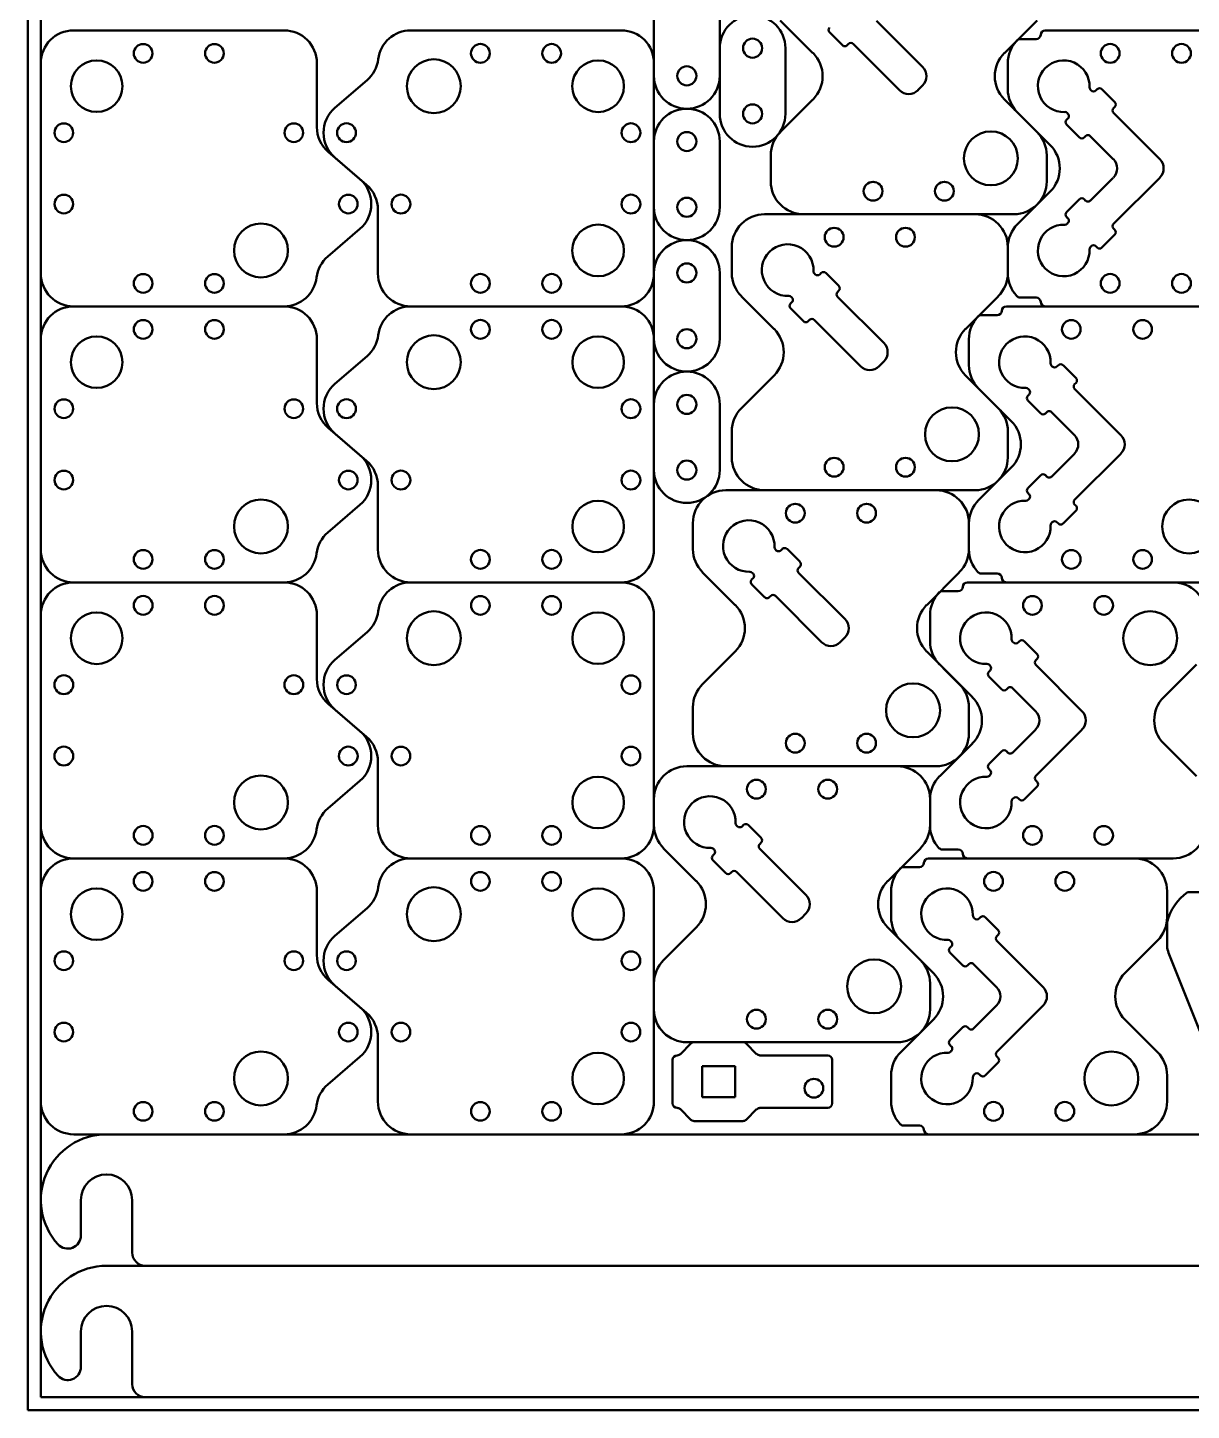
# Model space of a CAD drawing. Header units: millimetres. Extents: x -20 to 580, y -93 to 307.
# Drawn here: x -19.5 to 157.5, y -92.8 to 117.6 of the extents above; entities that cross this region are included whole.
import ezdxf

# ---------------------------------------------------------------- set-up
doc = ezdxf.new("R2010")
doc.units = ezdxf.units.MM
doc.layers.add('Visible (ISO)', color=7, linetype='Continuous', lineweight=50)

msp = doc.modelspace()

# ---------------------------------------------------------------- linework, layer by layer
at = {"layer": 'Visible (ISO)'}
for p, q in [((-19.53, -92.83), (-19.53, 307.17)), ((-17.53, -90.83), (-17.53, 305.17)), ((75.77, 110.25), (75.77, 120.25)), ((85.77, 120.25), (85.77, 110.25)), ((94.99, 118.69), (99.96, 113.72)), ((109.61, 118.64), (116.65, 111.6)), ((129.09, 113.72), (134.06, 118.69)), ((-12.53, 117.17), (19.47, 117.17)), ((38.77, 117.17), (70.77, 117.17)), ((104.45, 114.89), (102.47, 116.87)), ((133.91, 115.82), (131.48, 115.82)), ((135.31, 117.17), (166.61, 117.17)), ((85.77, 104.46), (85.77, 114.46)), ((95.77, 114.46), (95.77, 104.46)), ((105.37, 115.1), (105.16, 114.89)), ((113.11, 108.07), (106.08, 115.1)), ((-17.53, 80.17), (-17.53, 112.17)), ((24.47, 112.17), (24.47, 102.46)), ((75.77, 112.17), (75.77, 80.17)), ((129.61, 108.21), (129.61, 112.17)), ((27.22, 105.38), (32.11, 109.58)), ((116.65, 108.77), (115.94, 108.07)), ((142.18, 108.14), (142.3, 108.01)), ((143.01, 108.01), (143.22, 108.23)), ((143.93, 108.23), (145.91, 106.25)), ((99.96, 106.65), (94.99, 101.68)), ((134.06, 101.68), (129.09, 106.65)), ((145.91, 105.54), (145.69, 105.33)), ((131.07, 104.67), (136.04, 99.7)), ((138.55, 103.56), (138.76, 103.77)), ((138.76, 104.48), (138.64, 104.6)), ((145.69, 104.62), (152.73, 97.58)), ((140.53, 100.87), (138.55, 102.85)), ((141.45, 101.08), (141.24, 100.87)), ((145.66, 97.58), (142.16, 101.08)), ((75.77, 90.25), (75.77, 100.25)), ((85.77, 100.25), (85.77, 90.25)), ((26.21, 98.67), (31.02, 94.53)), ((32.03, 93.66), (27.22, 97.8)), ((93.53, 94.19), (93.53, 98.15)), ((135.53, 98.15), (135.53, 94.19)), ((142.16, 91.25), (145.66, 94.75)), ((152.73, 94.75), (145.69, 87.72)), ((136.04, 92.63), (131.07, 87.66)), ((138.55, 89.48), (140.53, 91.46)), ((141.24, 91.46), (141.45, 91.25)), ((33.77, 80.17), (33.77, 89.87)), ((92.61, 89.19), (124.61, 89.19)), ((130.53, 89.19), (98.53, 89.19)), ((138.76, 88.56), (138.55, 88.78)), ((31.02, 86.95), (26.14, 82.75)), ((138.64, 87.74), (138.76, 87.86)), ((145.69, 87.01), (145.91, 86.8)), ((87.61, 80.23), (87.61, 84.19)), ((129.61, 84.19), (129.61, 80.23)), ((142.3, 84.32), (142.18, 84.2)), ((143.22, 84.11), (143.01, 84.32)), ((145.91, 86.09), (143.93, 84.11)), ((129.61, 80.17), (129.61, 84.13)), ((75.77, 70.25), (75.77, 80.25)), ((85.77, 80.25), (85.77, 70.25)), ((100.18, 80.16), (100.3, 80.03)), ((101.01, 80.03), (101.22, 80.25)), ((101.93, 80.25), (103.91, 78.27)), ((89.07, 76.69), (94.04, 71.72)), ((96.55, 75.58), (96.76, 75.79)), ((96.76, 76.5), (96.64, 76.62)), ((103.91, 77.56), (103.69, 77.35)), ((103.69, 76.64), (110.73, 69.6)), ((123.18, 71.72), (128.14, 76.69)), ((131.48, 76.52), (133.91, 76.52)), ((19.47, 75.17), (-12.53, 75.17)), ((-12.53, 75.17), (19.47, 75.17)), ((38.77, 75.17), (70.77, 75.17)), ((70.77, 75.17), (38.77, 75.17)), ((98.53, 72.89), (96.55, 74.87)), ((127.99, 73.82), (125.56, 73.82)), ((129.39, 75.17), (160.69, 75.17)), ((166.61, 75.17), (135.31, 75.17)), ((99.45, 73.1), (99.24, 72.89)), ((107.2, 66.07), (100.16, 73.1)), ((-17.53, 38.17), (-17.53, 70.17)), ((24.47, 70.17), (24.47, 60.46)), ((75.77, 70.17), (75.77, 38.17)), ((123.69, 66.21), (123.69, 70.17)), ((27.22, 63.38), (32.11, 67.58)), ((110.73, 66.77), (110.02, 66.07)), ((136.26, 66.14), (136.38, 66.01)), ((137.09, 66.01), (137.3, 66.23)), ((138.01, 66.23), (139.99, 64.25)), ((94.04, 64.65), (89.07, 59.68)), ((128.14, 59.68), (123.18, 64.65)), ((139.99, 63.54), (139.77, 63.33)), ((125.16, 62.67), (130.12, 57.7)), ((132.63, 61.56), (132.85, 61.77)), ((132.85, 62.48), (132.72, 62.6)), ((139.77, 62.62), (146.81, 55.58)), ((75.77, 50.25), (75.77, 60.25)), ((85.77, 60.25), (85.77, 50.25)), ((134.61, 58.87), (132.63, 60.85)), ((135.53, 59.08), (135.32, 58.87)), ((139.74, 55.58), (136.24, 59.08)), ((26.21, 56.67), (31.02, 52.53)), ((32.03, 51.66), (27.22, 55.8)), ((87.61, 52.19), (87.61, 56.15)), ((129.61, 56.15), (129.61, 52.19)), ((136.24, 49.25), (139.74, 52.75)), ((146.81, 52.75), (139.77, 45.72)), ((130.12, 50.63), (125.16, 45.66)), ((132.63, 47.48), (134.61, 49.46)), ((135.32, 49.46), (135.53, 49.25)), ((33.77, 38.17), (33.77, 47.87)), ((86.69, 47.19), (118.69, 47.19)), ((124.61, 47.19), (92.61, 47.19)), ((132.85, 46.56), (132.63, 46.78)), ((31.02, 44.95), (26.14, 40.75)), ((132.72, 45.74), (132.85, 45.86)), ((139.77, 45.01), (139.99, 44.8)), ((81.69, 38.23), (81.69, 42.19)), ((123.69, 42.19), (123.69, 38.23)), ((123.69, 38.17), (123.69, 42.13)), ((136.38, 42.32), (136.26, 42.2)), ((137.3, 42.11), (137.09, 42.32)), ((139.99, 44.09), (138.01, 42.11)), ((94.26, 38.16), (94.38, 38.03)), ((95.09, 38.03), (95.3, 38.25)), ((96.01, 38.25), (97.99, 36.27)), ((83.16, 34.69), (88.12, 29.72)), ((90.63, 33.58), (90.85, 33.79)), ((90.85, 34.5), (90.72, 34.62)), ((97.99, 35.56), (97.77, 35.35)), ((97.77, 34.64), (104.81, 27.6)), ((117.26, 29.72), (122.23, 34.69)), ((125.56, 34.52), (127.99, 34.52)), ((19.47, 33.17), (-12.53, 33.17)), ((-12.53, 33.17), (19.47, 33.17)), ((70.77, 33.17), (38.77, 33.17)), ((38.77, 33.17), (70.77, 33.17)), ((92.61, 30.89), (90.63, 32.87)), ((122.07, 31.82), (119.64, 31.82)), ((123.47, 33.17), (154.77, 33.17)), ((160.69, 33.17), (129.39, 33.17)), ((93.53, 31.1), (93.32, 30.89)), ((101.28, 24.07), (94.24, 31.1)), ((-17.53, -3.83), (-17.53, 28.17)), ((24.47, 28.17), (24.47, 18.46)), ((75.77, 28.17), (75.77, -3.83)), ((117.77, 24.21), (117.77, 28.17)), ((27.22, 21.38), (32.11, 25.58)), ((104.81, 24.77), (104.11, 24.07)), ((130.34, 24.14), (130.46, 24.01)), ((131.17, 24.01), (131.38, 24.23)), ((132.09, 24.23), (134.07, 22.25)), ((88.12, 22.65), (83.16, 17.68)), ((122.23, 17.68), (117.26, 22.65)), ((134.07, 21.54), (133.86, 21.33)), ((119.24, 20.67), (124.21, 15.7)), ((126.72, 19.56), (126.93, 19.77)), ((126.93, 20.48), (126.81, 20.6)), ((133.86, 20.62), (140.89, 13.58)), ((153.34, 15.7), (158.31, 20.67)), ((128.69, 16.87), (126.72, 18.85)), ((129.61, 17.08), (129.4, 16.87)), ((133.82, 13.58), (130.32, 17.08)), ((26.21, 14.67), (31.02, 10.53)), ((32.03, 9.66), (27.22, 13.8)), ((81.69, 10.19), (81.69, 14.15)), ((123.69, 14.15), (123.69, 10.19)), ((130.32, 7.25), (133.82, 10.75)), ((140.89, 10.75), (133.86, 3.72)), ((124.21, 8.63), (119.24, 3.66)), ((158.31, 3.66), (153.34, 8.63)), ((126.72, 5.48), (128.69, 7.46)), ((129.4, 7.46), (129.61, 7.25)), ((33.77, -3.83), (33.77, 5.87)), ((80.77, 5.19), (112.77, 5.19)), ((118.69, 5.19), (86.69, 5.19)), ((126.93, 4.56), (126.72, 4.78)), ((31.02, 2.95), (26.14, -1.25)), ((126.81, 3.74), (126.93, 3.86)), ((133.86, 3.01), (134.07, 2.8)), ((75.77, -3.77), (75.77, 0.19)), ((117.77, 0.19), (117.77, -3.77)), ((117.77, -3.83), (117.77, 0.13)), ((130.46, 0.32), (130.34, 0.2)), ((131.38, 0.11), (131.17, 0.32)), ((134.07, 2.09), (132.09, 0.11)), ((88.34, -3.84), (88.46, -3.97)), ((89.17, -3.97), (89.38, -3.75)), ((90.09, -3.75), (92.07, -5.73)), ((77.24, -7.31), (82.21, -12.28)), ((84.72, -8.42), (84.93, -8.21)), ((84.93, -7.5), (84.81, -7.38)), ((92.07, -6.44), (91.86, -6.65)), ((91.86, -7.36), (98.89, -14.4)), ((111.34, -12.28), (116.31, -7.31)), ((119.64, -7.48), (122.07, -7.48)), ((-12.53, -8.83), (19.47, -8.83)), ((19.47, -8.83), (-12.53, -8.83)), ((38.77, -8.83), (70.77, -8.83)), ((70.77, -8.83), (38.77, -8.83)), ((86.69, -11.11), (84.72, -9.13)), ((116.15, -10.18), (113.73, -10.18)), ((117.55, -8.83), (148.85, -8.83)), ((154.77, -8.83), (123.47, -8.83)), ((87.61, -10.9), (87.4, -11.11)), ((95.36, -17.93), (88.32, -10.9)), ((-17.53, -45.83), (-17.53, -13.83)), ((24.47, -13.83), (24.47, -23.54)), ((75.77, -13.83), (75.77, -45.83)), ((111.85, -17.79), (111.85, -13.83)), ((153.85, -13.83), (153.85, -17.79)), ((166.27, -13.99), (156.94, -13.99)), ((27.22, -20.62), (32.11, -16.42)), ((98.89, -17.23), (98.19, -17.93)), ((124.42, -17.86), (124.54, -17.99)), ((125.25, -17.99), (125.46, -17.77)), ((126.17, -17.77), (128.15, -19.75)), ((153.85, -18.51), (153.85, -22.48)), ((82.21, -19.35), (77.24, -24.32)), ((116.31, -24.32), (111.34, -19.35)), ((128.15, -20.46), (127.94, -20.67)), ((113.32, -21.33), (118.29, -26.3)), ((120.8, -22.44), (121.01, -22.23)), ((121.01, -21.52), (120.89, -21.4)), ((127.94, -21.38), (134.98, -28.42)), ((147.42, -26.3), (152.39, -21.33)), ((122.78, -25.13), (120.8, -23.15)), ((123.7, -24.92), (123.48, -25.13)), ((127.91, -28.42), (124.4, -24.92)), ((158.82, -35.15), (154.17, -23.44)), ((26.21, -27.33), (31.02, -31.47)), ((32.03, -32.34), (27.22, -28.2)), ((75.77, -31.81), (75.77, -27.85)), ((117.77, -27.85), (117.77, -31.81)), ((124.4, -34.75), (127.91, -31.25)), ((134.98, -31.25), (127.94, -38.28)), ((118.29, -33.37), (113.32, -38.34)), ((152.39, -38.34), (147.42, -33.37)), ((120.8, -36.52), (122.78, -34.54)), ((123.48, -34.54), (123.7, -34.75)), ((33.77, -45.83), (33.77, -36.13)), ((79.8, -38.61), (81.39, -37.02)), ((112.77, -36.81), (80.77, -36.81)), ((81.89, -36.81), (89.31, -36.81)), ((89.8, -37.02), (91.39, -38.61)), ((121.01, -37.44), (120.8, -37.22)), ((31.02, -39.05), (26.14, -43.25)), ((78.6, -46.11), (78.6, -39.51)), ((79.3, -38.81), (79.31, -38.81)), ((91.89, -38.81), (102.2, -38.81)), ((102.9, -39.51), (102.9, -46.11)), ((120.89, -38.26), (121.01, -38.14)), ((128.15, -39.91), (126.17, -41.89)), ((127.94, -38.99), (128.15, -39.2)), ((83.1, -45.19), (83.1, -40.44)), ((83.1, -40.44), (88.1, -40.44)), ((88.1, -40.44), (88.1, -45.19)), ((111.85, -45.83), (111.85, -41.87)), ((124.54, -41.68), (124.42, -41.8)), ((125.46, -41.89), (125.25, -41.68)), ((153.85, -41.87), (153.85, -45.83)), ((88.1, -45.19), (83.1, -45.19)), ((79.31, -46.81), (79.3, -46.81)), ((81.39, -48.61), (79.8, -47.02)), ((91.39, -47.02), (89.8, -48.61)), ((102.2, -46.81), (91.89, -46.81)), ((89.31, -48.81), (81.89, -48.81)), ((113.73, -49.48), (116.15, -49.48)), ((19.47, -50.83), (-12.53, -50.83)), ((400.27, -50.83), (-7.53, -50.83)), ((70.77, -50.83), (38.77, -50.83)), ((148.85, -50.83), (117.55, -50.83)), ((-11.43, -66.23), (-11.43, -60.83)), ((-3.63, -60.83), (-3.63, -68.83)), ((400.27, -70.83), (-7.53, -70.83)), ((-1.63, -70.83), (394.37, -70.83)), ((-11.43, -86.23), (-11.43, -80.83)), ((-3.63, -80.83), (-3.63, -88.83)), ((578.47, -90.83), (-17.53, -90.83)), ((-1.63, -90.83), (394.37, -90.83)), ((580.47, -92.83), (-19.53, -92.83))]:
    msp.add_line(p, q, dxfattribs=at)
for centre, radius in [((90.77, 114.46), 1.45), ((-1.96, 113.67), 1.42), ((8.89, 113.67), 1.42), ((49.35, 113.67), 1.43), ((60.2, 113.67), 1.43), ((145.18, 113.67), 1.43), ((156.03, 113.67), 1.43), ((-9.03, 108.67), 3.92), ((42.27, 108.67), 4.1), ((67.27, 108.67), 3.93), ((80.77, 110.25), 1.45), ((90.77, 104.46), 1.45), ((-14.03, 101.59), 1.42), ((20.97, 101.59), 1.42), ((28.98, 101.59), 1.43), ((72.27, 101.59), 1.43), ((80.77, 100.25), 1.45), ((127.03, 97.69), 4.1), ((109.1, 92.69), 1.43), ((119.95, 92.69), 1.43), ((-14.03, 90.74), 1.42), ((29.26, 90.74), 1.42), ((37.27, 90.74), 1.43), ((72.27, 90.74), 1.43), ((80.77, 90.25), 1.45), ((15.97, 83.67), 4.1), ((67.27, 83.67), 3.93), ((103.18, 85.69), 1.43), ((114.03, 85.69), 1.43), ((-1.96, 78.67), 1.42), ((8.89, 78.67), 1.42), ((49.35, 78.67), 1.43), ((60.2, 78.67), 1.43), ((80.77, 80.25), 1.45), ((145.18, 78.67), 1.43), ((156.03, 78.67), 1.43), ((-1.96, 71.67), 1.42), ((8.89, 71.67), 1.42), ((49.35, 71.67), 1.43), ((60.2, 71.67), 1.43), ((80.77, 70.25), 1.45), ((139.27, 71.67), 1.42), ((150.12, 71.67), 1.42), ((-9.03, 66.67), 3.92), ((42.27, 66.67), 4.1), ((67.27, 66.67), 3.92), ((80.77, 60.25), 1.45), ((-14.03, 59.59), 1.42), ((20.97, 59.59), 1.42), ((28.98, 59.59), 1.43), ((72.27, 59.59), 1.43), ((121.11, 55.69), 4.1), ((80.77, 50.25), 1.45), ((103.18, 50.69), 1.43), ((114.03, 50.69), 1.43), ((-14.03, 48.74), 1.42), ((29.26, 48.74), 1.42), ((37.27, 48.74), 1.43), ((72.27, 48.74), 1.43), ((15.97, 41.67), 4.1), ((67.27, 41.67), 3.92), ((97.27, 43.69), 1.43), ((108.12, 43.69), 1.43), ((157.19, 41.67), 4.1), ((-1.96, 36.67), 1.42), ((8.89, 36.67), 1.42), ((49.35, 36.67), 1.43), ((60.2, 36.67), 1.43), ((139.27, 36.67), 1.42), ((150.12, 36.67), 1.42), ((-1.96, 29.67), 1.43), ((8.89, 29.67), 1.43), ((49.35, 29.67), 1.42), ((60.2, 29.67), 1.42), ((133.35, 29.67), 1.42), ((144.2, 29.67), 1.42), ((-9.03, 24.67), 3.93), ((42.27, 24.67), 4.1), ((67.27, 24.67), 3.92), ((151.27, 24.67), 4.1), ((-14.03, 17.59), 1.43), ((20.97, 17.59), 1.43), ((28.98, 17.59), 1.42), ((72.27, 17.59), 1.42), ((115.19, 13.69), 4.1), ((97.27, 8.69), 1.43), ((108.12, 8.69), 1.43), ((-14.03, 6.74), 1.43), ((29.26, 6.74), 1.43), ((37.27, 6.74), 1.42), ((72.27, 6.74), 1.42), ((15.97, -0.33), 4.1), ((67.27, -0.33), 3.92), ((91.35, 1.69), 1.43), ((102.2, 1.69), 1.43), ((-1.96, -5.33), 1.43), ((8.89, -5.33), 1.43), ((49.35, -5.33), 1.42), ((60.2, -5.33), 1.42), ((133.35, -5.33), 1.42), ((144.2, -5.33), 1.42), ((-1.96, -12.33), 1.42), ((8.89, -12.33), 1.42), ((49.35, -12.33), 1.42), ((60.2, -12.33), 1.42), ((127.43, -12.33), 1.43), ((138.28, -12.33), 1.43), ((-9.03, -17.33), 3.92), ((42.27, -17.33), 4.1), ((67.27, -17.33), 3.92), ((-14.03, -24.41), 1.42), ((20.97, -24.41), 1.42), ((28.98, -24.41), 1.42), ((72.27, -24.41), 1.42), ((109.27, -28.31), 4.1), ((91.35, -33.31), 1.43), ((102.2, -33.31), 1.43), ((-14.03, -35.26), 1.42), ((29.26, -35.26), 1.42), ((37.27, -35.26), 1.42), ((72.27, -35.26), 1.42), ((15.97, -42.33), 4.1), ((67.27, -42.33), 3.92), ((145.35, -42.33), 4.1), ((100.1, -43.81), 1.42), ((-1.96, -47.33), 1.42), ((8.89, -47.33), 1.42), ((49.35, -47.33), 1.42), ((60.2, -47.33), 1.42), ((127.43, -47.33), 1.43), ((138.28, -47.33), 1.43)]:
    msp.add_circle(centre, radius, dxfattribs=at)
for centre, radius, start, end in [((90.77, 114.46), 5, 0, 180), ((-12.53, 112.17), 5, 90, 180), ((19.47, 112.17), 5, 0, 90), ((38.77, 112.17), 5, 90, 173.0614), ((70.77, 112.17), 5, 0, 90), ((102.82, 117.23), 0.5, 135, 225), ((131.48, 115.12), 0.7, 90, 136.682), ((133.91, 116.52), 0.7, 270, 357.9533), ((135.31, 116.47), 0.7, 90, 177.9533), ((96.43, 110.19), 5, 315, 45), ((104.8, 115.25), 0.5, 225, 315), ((105.72, 114.75), 0.5, 45, 135), ((132.63, 110.19), 5, 135, 225), ((134.61, 112.17), 5, 136.682, 180), ((28.85, 113.38), 5, 310.6881, 353.0614), ((115.23, 110.19), 2, 315, 45), ((138.11, 108.67), 3.93, 357.6849, 272.3151), ((80.77, 110.25), 5, 180, 0), ((114.53, 109.48), 2, 225, 315), ((134.61, 108.21), 5, 180, 225), ((142.53, 108.49), 0.5, 177.6849, 225), ((142.65, 108.37), 0.5, 225, 315), ((143.57, 107.87), 0.5, 45, 135), ((30.48, 101.59), 5, 130.6881, 229.3119), ((80.77, 100.25), 5, 0, 180), ((146.05, 104.97), 0.5, 135, 225), ((145.55, 105.89), 0.5, 315, 45), ((90.77, 104.46), 5, 180, 0), ((138.29, 104.25), 0.5, 45, 92.3151), ((138.9, 103.21), 0.5, 135, 225), ((138.41, 104.12), 0.5, 315, 45), ((29.47, 102.46), 5, 180, 229.3119), ((98.53, 98.15), 5, 135, 180), ((130.53, 98.15), 5, 0, 45), ((141.8, 100.73), 0.5, 45, 135), ((132.51, 96.17), 5, 315, 45), ((140.88, 101.23), 0.5, 225, 315), ((144.25, 96.17), 2, 315, 45), ((151.32, 96.17), 2, 315, 45), ((27.76, 90.74), 5, 310.6881, 49.3119), ((28.77, 89.87), 5, 0, 49.3119), ((98.53, 94.19), 5, 180, 270), ((130.53, 94.19), 5, 270, 0), ((140.88, 91.11), 0.5, 45, 135), ((141.8, 91.61), 0.5, 225, 315), ((80.77, 90.25), 5, 180, 0), ((92.61, 84.19), 5, 90, 180), ((124.61, 84.19), 5, 0, 90), ((138.9, 89.13), 0.5, 135, 225), ((138.41, 88.21), 0.5, 315, 45), ((134.61, 84.13), 5, 135, 180), ((138.11, 83.67), 3.93, 87.6849, 2.3151), ((138.29, 88.09), 0.5, 267.6849, 315), ((146.05, 87.36), 0.5, 135, 225), ((145.55, 86.44), 0.5, 315, 45), ((80.77, 80.25), 5, 0, 180), ((96.11, 80.69), 3.93, 357.6849, 272.3151), ((142.53, 83.85), 0.5, 135, 182.3151), ((142.65, 83.97), 0.5, 45, 135), ((29.4, 78.96), 5, 130.6881, 173.0614), ((143.57, 84.46), 0.5, 225, 315), ((-12.53, 80.17), 5, 180, 270), ((38.77, 80.17), 5, 180, 270), ((70.77, 80.17), 5, 270, 0), ((92.61, 80.23), 5, 180, 225), ((100.53, 80.51), 0.5, 177.6849, 225), ((100.65, 80.39), 0.5, 225, 315), ((101.57, 79.89), 0.5, 45, 135), ((124.61, 80.23), 5, 315, 0), ((134.61, 80.17), 5, 180, 223.318), ((19.47, 80.17), 5, 270, 353.0614), ((103.55, 77.91), 0.5, 315, 45), ((96.29, 76.27), 0.5, 45, 92.3151), ((96.41, 76.14), 0.5, 315, 45), ((104.05, 76.99), 0.5, 135, 225), ((131.48, 77.22), 0.7, 223.318, 270), ((133.91, 75.82), 0.7, 2.0467, 90), ((135.31, 75.87), 0.7, 182.0467, 270), ((-12.53, 70.17), 5, 90, 180), ((19.47, 70.17), 5, 0, 90), ((38.77, 70.17), 5, 90, 173.0614), ((70.77, 70.17), 5, 0, 90), ((96.9, 75.23), 0.5, 135, 225), ((125.56, 73.12), 0.7, 90, 136.682), ((127.99, 74.52), 0.7, 270, 357.9533), ((129.39, 74.47), 0.7, 90, 177.9533), ((90.51, 68.19), 5, 315, 45), ((98.88, 73.25), 0.5, 225, 315), ((99.8, 72.75), 0.5, 45, 135), ((126.71, 68.19), 5, 135, 225), ((128.69, 70.17), 5, 136.682, 180), ((28.85, 71.38), 5, 310.6881, 353.0614), ((80.77, 70.25), 5, 180, 0), ((109.32, 68.19), 2, 315, 45), ((132.19, 66.67), 3.92, 357.6849, 272.3151), ((80.77, 60.25), 5, 0, 180), ((108.61, 67.48), 2, 225, 315), ((128.69, 66.21), 5, 180, 225), ((136.61, 66.49), 0.5, 177.6849, 225), ((136.73, 66.37), 0.5, 225, 315), ((137.65, 65.87), 0.5, 45, 135), ((30.48, 59.59), 5, 130.6881, 229.3119), ((140.13, 62.97), 0.5, 135, 225), ((139.63, 63.89), 0.5, 315, 45), ((132.37, 62.25), 0.5, 45, 92.3151), ((132.99, 61.21), 0.5, 135, 225), ((132.49, 62.12), 0.5, 315, 45), ((29.47, 60.46), 5, 180, 229.3119), ((92.61, 56.15), 5, 135, 180), ((124.61, 56.15), 5, 0, 45), ((135.89, 58.73), 0.5, 45, 135), ((126.59, 54.17), 5, 315, 45), ((134.97, 59.23), 0.5, 225, 315), ((138.33, 54.17), 2, 315, 45), ((145.4, 54.17), 2, 315, 45), ((27.76, 48.74), 5, 310.6881, 49.3119), ((28.77, 47.87), 5, 0, 49.3119), ((92.61, 52.19), 5, 180, 270), ((124.61, 52.19), 5, 270, 0), ((80.77, 50.25), 5, 180, 0), ((134.97, 49.11), 0.5, 45, 135), ((135.89, 49.61), 0.5, 225, 315), ((86.69, 42.19), 5, 90, 180), ((118.69, 42.19), 5, 0, 90), ((132.99, 47.13), 0.5, 135, 225), ((132.49, 46.21), 0.5, 315, 45), ((128.69, 42.13), 5, 135, 180), ((132.19, 41.67), 3.92, 87.6849, 2.3151), ((132.37, 46.09), 0.5, 267.6849, 315), ((140.13, 45.36), 0.5, 135, 225), ((139.63, 44.44), 0.5, 315, 45), ((90.19, 38.69), 3.92, 357.6849, 272.3151), ((136.61, 41.85), 0.5, 135, 182.3151), ((136.73, 41.97), 0.5, 45, 135), ((137.65, 42.46), 0.5, 225, 315), ((29.4, 36.96), 5, 130.6881, 173.0614), ((-12.53, 38.17), 5, 180, 270), ((38.77, 38.17), 5, 180, 270), ((70.77, 38.17), 5, 270, 0), ((86.69, 38.23), 5, 180, 225), ((94.61, 38.51), 0.5, 177.6849, 225), ((94.73, 38.39), 0.5, 225, 315), ((95.65, 37.89), 0.5, 45, 135), ((118.69, 38.23), 5, 315, 0), ((128.69, 38.17), 5, 180, 223.318), ((19.47, 38.17), 5, 270, 353.0614), ((97.63, 35.91), 0.5, 315, 45), ((90.37, 34.27), 0.5, 45, 92.3151), ((90.49, 34.14), 0.5, 315, 45), ((98.13, 34.99), 0.5, 135, 225), ((125.56, 35.22), 0.7, 223.318, 270), ((127.99, 33.82), 0.7, 2.0467, 90), ((129.39, 33.87), 0.7, 182.0467, 270), ((-12.53, 28.17), 5, 90, 180), ((19.47, 28.17), 5, 0, 90), ((38.77, 28.17), 5, 90, 173.0614), ((70.77, 28.17), 5, 0, 90), ((90.99, 33.23), 0.5, 135, 225), ((122.77, 28.17), 5, 136.682, 180), ((119.64, 31.12), 0.7, 90, 136.682), ((122.07, 32.52), 0.7, 270, 357.9533), ((123.47, 32.47), 0.7, 90, 177.9533), ((154.77, 28.17), 5, 0, 90), ((84.59, 26.19), 5, 315, 45), ((92.97, 31.25), 0.5, 225, 315), ((93.89, 30.75), 0.5, 45, 135), ((120.79, 26.19), 5, 135, 225), ((28.85, 29.38), 5, 310.6881, 353.0614), ((103.4, 26.19), 2, 315, 45), ((126.27, 24.67), 3.92, 357.6849, 272.3151), ((102.69, 25.48), 2, 225, 315), ((122.77, 24.21), 5, 180, 225), ((130.69, 24.49), 0.5, 177.6849, 225), ((130.82, 24.37), 0.5, 225, 315), ((131.74, 23.87), 0.5, 45, 135), ((30.48, 17.59), 5, 130.6881, 229.3119), ((134.21, 20.97), 0.5, 135, 225), ((133.72, 21.89), 0.5, 315, 45), ((126.45, 20.25), 0.5, 45, 92.3151), ((127.07, 19.21), 0.5, 135, 225), ((126.57, 20.12), 0.5, 315, 45), ((29.47, 18.46), 5, 180, 229.3119), ((86.69, 14.15), 5, 135, 180), ((118.69, 14.15), 5, 0, 45), ((129.05, 17.23), 0.5, 225, 315), ((129.97, 16.73), 0.5, 45, 135), ((120.67, 12.17), 5, 315, 45), ((156.88, 12.17), 5, 135, 225), ((132.41, 12.17), 2, 315, 45), ((139.48, 12.17), 2, 315, 45), ((27.76, 6.74), 5, 310.6881, 49.3119), ((28.77, 5.87), 5, 0, 49.3119), ((86.69, 10.19), 5, 180, 270), ((118.69, 10.19), 5, 270, 0), ((129.05, 7.11), 0.5, 45, 135), ((129.97, 7.61), 0.5, 225, 315), ((80.77, 0.19), 5, 90, 180), ((112.77, 0.19), 5, 0, 90), ((127.07, 5.13), 0.5, 135, 225), ((126.57, 4.21), 0.5, 315, 45), ((122.77, 0.13), 5, 135, 180), ((126.27, -0.33), 3.92, 87.6849, 2.3151), ((126.45, 4.09), 0.5, 267.6849, 315), ((134.21, 3.36), 0.5, 135, 225), ((133.72, 2.44), 0.5, 315, 45), ((84.27, -3.31), 3.93, 357.6849, 272.3151), ((130.69, -0.15), 0.5, 135, 182.3151), ((130.82, -0.03), 0.5, 45, 135), ((131.74, 0.46), 0.5, 225, 315), ((29.4, -5.04), 5, 130.6881, 173.0614), ((-12.53, -3.83), 5, 180, 270), ((38.77, -3.83), 5, 180, 270), ((70.77, -3.83), 5, 270, 0), ((80.77, -3.77), 5, 180, 225), ((88.69, -3.49), 0.5, 177.6849, 225), ((88.82, -3.61), 0.5, 225, 315), ((89.74, -4.11), 0.5, 45, 135), ((112.77, -3.77), 5, 315, 0), ((122.77, -3.83), 5, 180, 223.318), ((154.77, -3.83), 5, 270, 0), ((19.47, -3.83), 5, 270, 353.0614), ((91.72, -6.09), 0.5, 315, 45), ((84.45, -7.73), 0.5, 45, 92.3151), ((84.57, -7.86), 0.5, 315, 45), ((92.21, -7.01), 0.5, 135, 225), ((119.64, -6.78), 0.7, 223.318, 270), ((122.07, -8.18), 0.7, 2.0467, 90), ((123.47, -8.13), 0.7, 182.0467, 270), ((-12.53, -13.83), 5, 90, 180), ((19.47, -13.83), 5, 0, 90), ((38.77, -13.83), 5, 90, 173.0614), ((70.77, -13.83), 5, 0, 90), ((85.07, -8.77), 0.5, 135, 225), ((116.85, -13.83), 5, 136.682, 180), ((113.73, -10.88), 0.7, 90, 136.682), ((116.15, -9.48), 0.7, 270, 357.9533), ((117.55, -9.53), 0.7, 90, 177.9533), ((148.85, -13.83), 5, 0, 90), ((78.67, -15.81), 5, 315, 45), ((87.05, -10.75), 0.5, 225, 315), ((87.97, -11.25), 0.5, 45, 135), ((114.88, -15.81), 5, 135, 225), ((28.85, -12.62), 5, 310.6881, 353.0614), ((97.48, -15.81), 2, 315, 45), ((120.35, -17.33), 3.92, 357.6849, 272.3151), ((161.6, -20.49), 8, 125.6591, 165.6385), ((96.77, -16.52), 2, 225, 315), ((116.85, -17.79), 5, 180, 225), ((124.78, -17.51), 0.5, 177.6849, 225), ((124.9, -17.63), 0.5, 225, 315), ((125.82, -18.13), 0.5, 45, 135), ((148.85, -17.79), 5, 315, 0), ((30.48, -24.41), 5, 130.6881, 229.3119), ((128.29, -21.03), 0.5, 135, 225), ((127.8, -20.11), 0.5, 315, 45), ((120.53, -21.75), 0.5, 45, 92.3151), ((121.15, -22.79), 0.5, 135, 225), ((120.66, -21.88), 0.5, 315, 45), ((161.6, -20.49), 8, 194.3615, 201.6542), ((29.47, -23.54), 5, 180, 229.3119), ((80.77, -27.85), 5, 135, 180), ((112.77, -27.85), 5, 0, 45), ((123.13, -24.77), 0.5, 225, 315), ((124.05, -25.27), 0.5, 45, 135), ((114.75, -29.83), 5, 315, 45), ((150.96, -29.83), 5, 135, 225), ((126.49, -29.83), 2, 315, 45), ((133.56, -29.83), 2, 315, 45), ((27.76, -35.26), 5, 310.6881, 49.3119), ((28.77, -36.13), 5, 0, 49.3119), ((80.77, -31.81), 5, 180, 270), ((112.77, -31.81), 5, 270, 0), ((123.13, -34.89), 0.5, 45, 135), ((124.05, -34.39), 0.5, 225, 315), ((81.89, -37.51), 0.7, 90, 135), ((89.31, -37.51), 0.7, 45, 90), ((121.15, -36.87), 0.5, 135, 225), ((120.66, -37.79), 0.5, 315, 45), ((79.3, -39.51), 0.7, 90, 180), ((79.31, -38.11), 0.7, 270, 315), ((91.89, -38.11), 0.7, 225, 270), ((102.2, -39.51), 0.7, 0, 90), ((116.85, -41.87), 5, 135, 180), ((120.35, -42.33), 3.92, 87.6849, 2.3151), ((120.53, -37.91), 0.5, 267.6849, 315), ((128.29, -38.64), 0.5, 135, 225), ((127.8, -39.56), 0.5, 315, 45), ((148.85, -41.87), 5, 0, 45), ((124.78, -42.15), 0.5, 135, 182.3151), ((124.9, -42.03), 0.5, 45, 135), ((125.82, -41.54), 0.5, 225, 315), ((29.4, -47.04), 5, 130.6881, 173.0614), ((-12.53, -45.83), 5, 180, 270), ((38.77, -45.83), 5, 180, 270), ((70.77, -45.83), 5, 270, 0), ((79.3, -46.11), 0.7, 180, 270), ((102.2, -46.11), 0.7, 270, 0), ((116.85, -45.83), 5, 180, 223.318), ((148.85, -45.83), 5, 270, 0), ((19.47, -45.83), 5, 270, 353.0614), ((79.31, -47.51), 0.7, 45, 90), ((91.89, -47.51), 0.7, 90, 135), ((81.89, -48.11), 0.7, 225, 270), ((89.31, -48.11), 0.7, 270, 315), ((113.73, -48.78), 0.7, 223.318, 270), ((116.15, -50.18), 0.7, 2.0467, 90), ((117.55, -50.13), 0.7, 182.0467, 270), ((-7.53, -60.83), 10, 90, 222.4811), ((-7.53, -60.83), 3.9, 0, 180), ((-13.43, -66.23), 2, 222.4811, 0), ((-1.63, -68.83), 2, 180, 270), ((-7.53, -80.83), 10, 90, 222.4811), ((-7.53, -80.83), 3.9, 0, 180), ((-13.43, -86.23), 2, 222.4811, 0), ((-1.63, -88.83), 2, 180, 270)]:
    msp.add_arc(centre, radius, start, end, dxfattribs=at)

doc.saveas('drawing.dxf')
